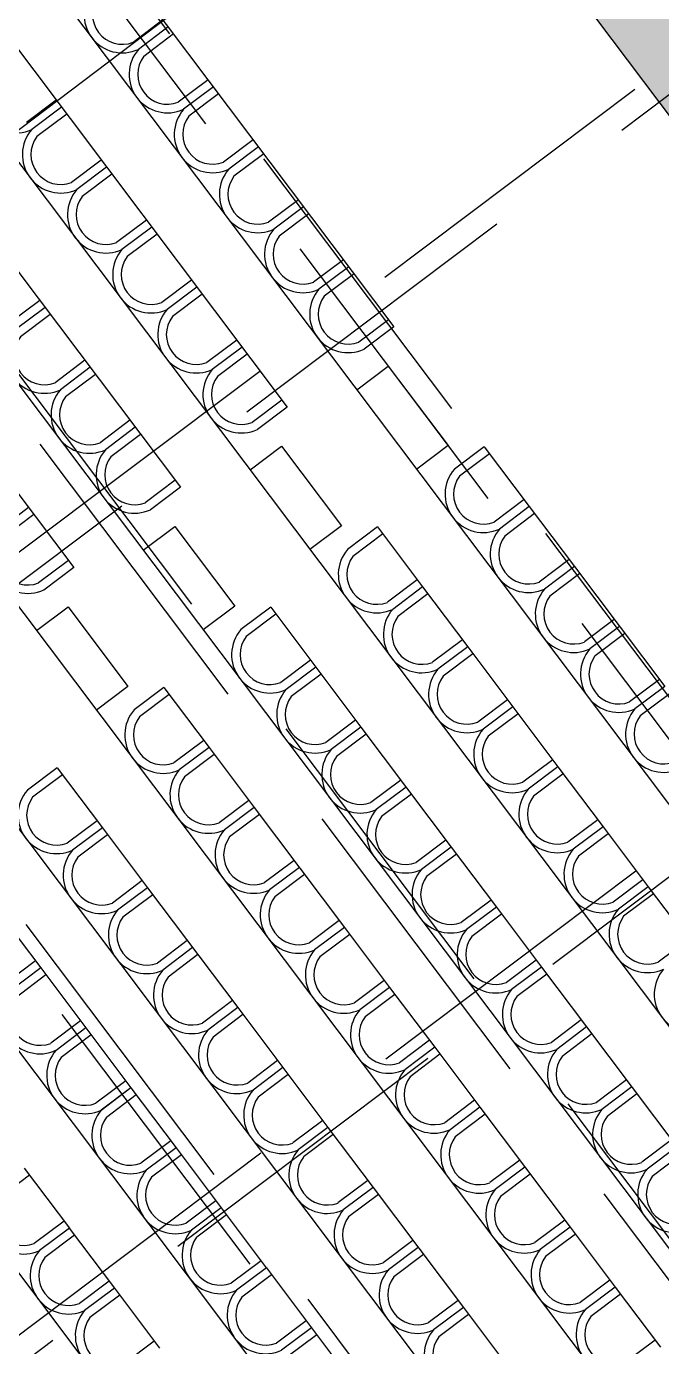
# Model space of a CAD drawing. Header units: millimetres. Extents: x -17017 to 2697, y 1903 to 18260.
# Drawn here: x -16980.066 to -16979.051, y 18226.397 to 18228.508 of the extents above; entities that cross this region are included whole.
import ezdxf

# ---------------------------------------------------------------- set-up
doc = ezdxf.new("R2010")
doc.units = ezdxf.units.MM
doc.linetypes.add('DASHED', pattern=[0.75, 0.5, -0.25])
for name, color, linetype in [('1', 7, 'Continuous'), ('NET 01', 8, 'Continuous'), ('red', 1, 'Continuous')]:
    doc.layers.add(name, color=color, linetype=linetype)

msp = doc.modelspace()

# ---------------------------------------------------------------- hatches: boundary and pattern name
at = {"layer": '1'}
h = msp.add_hatch(dxfattribs=at)
h.set_pattern_fill('AR-CONC', color=256, scale=0.00122, angle=-53.0461)
h.set_pattern_definition([(356.953904, (-17859.29376, 18460.3556), (0.118080316, -0.189306723), [0.023241, -0.255651]), (301.953904, (-17859.29376, 18460.3556), (0.16041764, 0.17448658), [0.0185928, -0.20452151]), (47.40535, (-17859.28392, 18460.33982), (0.278497947, -0.01482015), [0.01975181, -0.2172701]), (353.138104, (-17859.24423, 18460.39286), (0.15782941, -0.29511704), [0.0348615, -0.3834765]), (43.58946, (-17859.23108, 18460.36827), (0.41534145, -0.0499816), [0.02962773, -0.32590544]), (298.138055, (-17859.24423, 18460.39286), (0.41534145, -0.0499816), [0.02788916, -0.30678087]), (327.953904, (-17859.23798, 18460.35878), (0.011497605, -0.222817153), [0.023241, -0.255651]), (272.953904, (-17859.23798, 18460.35878), (0.224897057, 0.074836633), [0.0185928, -0.2045208]), (18.40535, (-17859.23702, 18460.34021), (0.236394663, -0.14798052), [0.01975181, -0.217269724]), (344.453904, (-17859.29376, 18460.3556), (0.0847001555, 0.0590040615), [0, -0.20204176, 0, -0.2076196, 0, -0.2052955]), (314.453904, (-17859.29376, 18460.3556), (0.146676176, 0.008331254), [0, -0.11837416, 0, -0.19739356, 0, -0.0782447]), (274.453904, (-17859.3353, 18460.41082), (0.093861139, -0.13639239), [0, -0.07747, 0, -0.2417064, 0, -0.3207258]), (264.453904, (-17859.35393, 18460.43558), (0.133431357, -0.12576639), [0, -0.100711, 0, -0.16051784, 0, -0.2277618])])
h.paths.add_polyline_path([(-16981.2927, 18232.094), (-16981.3529, 18232.1739), (-16981.7045, 18231.9094), (-16978.5878, 18227.7665), (-16978.5079, 18227.8266), (-16981.5644, 18231.8896)])
h.paths.add_polyline_path([(-16981.3209, 18232.1979), (-16981.2608, 18232.118), (-16979.3269, 18233.5729), (-16976.2704, 18229.5099), (-16976.1904, 18229.57), (-16979.3071, 18233.7129)])

# ---------------------------------------------------------------- linework, layer by layer
for p, q in [((-16978.5878, 18227.7665), (-16981.7045, 18231.9094)), ((-16982.2734, 18231.5628), (-16978.2286, 18226.1861)), ((-16982.444, 18231.4344), (-16978.3992, 18226.0578)), ((-16982.6147, 18231.306), (-16978.5699, 18225.9294)), ((-16982.7853, 18231.1777), (-16978.7405, 18225.801)), ((-16982.956, 18231.0493), (-16978.9111, 18225.6727)), ((-16983.1266, 18230.9209), (-16979.0818, 18225.5443)), ((-16983.2972, 18230.7926), (-16979.2524, 18225.4159)), ((-16980.056, 18228.7948), (-16979.4788, 18228.0276)), ((-16980.2266, 18228.6664), (-16979.6495, 18227.8992)), ((-16980.3972, 18228.538), (-16979.8201, 18227.7709)), ((-16979.848, 18228.5183), (-16979.8956, 18228.4824)), ((-16979.8395, 18228.5071), (-16979.8872, 18228.4712)), ((-16979.8395, 18228.5071), (-16979.8872, 18228.4712)), ((-16979.8311, 18228.4959), (-16979.8788, 18228.46)), ((-16979.7758, 18228.4224), (-16979.8235, 18228.3865)), ((-16980.5679, 18228.4097), (-16979.9907, 18227.6425)), ((-16979.7674, 18228.4112), (-16979.815, 18228.3753)), ((-16979.7674, 18228.4112), (-16979.815, 18228.3753)), ((-16979.759, 18228.4), (-16979.8066, 18228.3641)), ((-16980.0186, 18228.3899), (-16980.0663, 18228.3541)), ((-16980.0102, 18228.3787), (-16980.0578, 18228.3429)), ((-16980.0102, 18228.3787), (-16980.0578, 18228.3429)), ((-16980.0017, 18228.3675), (-16980.0494, 18228.3316)), ((-16979.7037, 18228.3265), (-16979.7513, 18228.2906)), ((-16979.6952, 18228.3153), (-16979.7429, 18228.2794)), ((-16979.9465, 18228.294), (-16979.9941, 18228.2582)), ((-16979.6868, 18228.3041), (-16979.7345, 18228.2682)), ((-16979.938, 18228.2828), (-16979.9857, 18228.247)), ((-16979.938, 18228.2828), (-16979.9857, 18228.247)), ((-16979.9296, 18228.2716), (-16979.9772, 18228.2357)), ((-16979.6315, 18228.2306), (-16979.6792, 18228.1947)), ((-16979.6231, 18228.2194), (-16979.6708, 18228.1835)), ((-16979.6231, 18228.2194), (-16979.6708, 18228.1835)), ((-16979.8743, 18228.1981), (-16979.922, 18228.1623)), ((-16979.6147, 18228.2082), (-16979.6623, 18228.1723)), ((-16979.8659, 18228.1869), (-16979.9135, 18228.1511)), ((-16979.8574, 18228.1757), (-16979.9051, 18228.1399)), ((-16979.5594, 18228.1347), (-16979.6071, 18228.0989)), ((-16979.551, 18228.1235), (-16979.5986, 18228.0876)), ((-16979.551, 18228.1235), (-16979.5986, 18228.0876)), ((-16979.5425, 18228.1123), (-16979.5902, 18228.0764)), ((-16979.8022, 18228.1022), (-16979.8498, 18228.0664)), ((-16979.7937, 18228.091), (-16979.8414, 18228.0552)), ((-16979.7937, 18228.091), (-16979.8414, 18228.0552)), ((-16980.045, 18228.0698), (-16980.0926, 18228.0339)), ((-16979.7853, 18228.0798), (-16979.833, 18228.044)), ((-16980.0365, 18228.0586), (-16980.0842, 18228.0227)), ((-16980.0281, 18228.0473), (-16980.0757, 18228.0115)), ((-16979.4873, 18228.0388), (-16979.5349, 18228.003)), ((-16979.4788, 18228.0276), (-16979.5265, 18227.9917)), ((-16979.4788, 18228.0276), (-16979.4788, 18228.0276)), ((-16979.73, 18228.0063), (-16979.7777, 18227.9705)), ((-16979.7216, 18227.9951), (-16979.7693, 18227.9593)), ((-16979.7216, 18227.9951), (-16979.7693, 18227.9593)), ((-16979.7132, 18227.9839), (-16979.7608, 18227.9481)), ((-16979.9728, 18227.9739), (-16980.0205, 18227.938)), ((-16979.9644, 18227.9627), (-16980.012, 18227.9268)), ((-16979.9644, 18227.9627), (-16980.012, 18227.9268)), ((-16979.9559, 18227.9514), (-16980.0036, 18227.9156)), ((-16979.6579, 18227.9104), (-16979.7055, 18227.8746)), ((-16979.6494, 18227.8992), (-16979.6971, 18227.8634)), ((-16979.9007, 18227.878), (-16979.9483, 18227.8421)), ((-16979.8922, 18227.8668), (-16979.9399, 18227.8309)), ((-16979.8922, 18227.8668), (-16979.9399, 18227.8309)), ((-16979.8838, 18227.8555), (-16979.9315, 18227.8197)), ((-16979.3345, 18227.8358), (-16979.3822, 18227.8)), ((-16979.3345, 18227.8358), (-16979.2624, 18227.7399)), ((-16979.3261, 18227.8246), (-16979.3738, 18227.7888)), ((-16979.8285, 18227.7821), (-16979.8762, 18227.7462)), ((-16979.8201, 18227.7709), (-16979.8678, 18227.735)), ((-16979.2708, 18227.7511), (-16979.3185, 18227.7153)), ((-16980.0629, 18227.7384), (-16980.1105, 18227.7025)), ((-16980.0629, 18227.7384), (-16980.1105, 18227.7025)), ((-16980.0544, 18227.7272), (-16980.1021, 18227.6913)), ((-16979.2624, 18227.7399), (-16979.3101, 18227.7041)), ((-16979.2624, 18227.7399), (-16979.31, 18227.7041)), ((-16979.254, 18227.7287), (-16979.3016, 18227.6929)), ((-16979.2624, 18227.7399), (-16979.1903, 18227.644)), ((-16979.5052, 18227.7075), (-16979.5528, 18227.6716)), ((-16979.5052, 18227.7075), (-16979.433, 18227.6116)), ((-16979.4967, 18227.6962), (-16979.5444, 18227.6604)), ((-16979.9992, 18227.6537), (-16980.0468, 18227.6179)), ((-16979.9907, 18227.6425), (-16980.0384, 18227.6066)), ((-16979.1987, 18227.6552), (-16979.2464, 18227.6194)), ((-16979.1903, 18227.644), (-16979.2379, 18227.6082)), ((-16979.1902, 18227.644), (-16979.2379, 18227.6082)), ((-16979.1903, 18227.644), (-16979.046, 18227.4522)), ((-16979.4415, 18227.6228), (-16979.4891, 18227.5869)), ((-16979.1818, 18227.6328), (-16979.2295, 18227.597)), ((-16979.433, 18227.6116), (-16979.4807, 18227.5757)), ((-16979.433, 18227.6116), (-16979.4807, 18227.5757)), ((-16979.4246, 18227.6003), (-16979.4723, 18227.5645)), ((-16979.433, 18227.6115), (-16979.3609, 18227.5157)), ((-16979.6758, 18227.5791), (-16979.7235, 18227.5432)), ((-16979.6758, 18227.5791), (-16979.6037, 18227.4832)), ((-16979.6674, 18227.5679), (-16979.715, 18227.532)), ((-16979.1265, 18227.5593), (-16979.1742, 18227.5235)), ((-16979.1181, 18227.5481), (-16979.1658, 18227.5123)), ((-16979.1181, 18227.5481), (-16979.1658, 18227.5123)), ((-16979.1097, 18227.5369), (-16979.1573, 18227.5011)), ((-16979.3693, 18227.5269), (-16979.417, 18227.491)), ((-16979.3609, 18227.5157), (-16979.4086, 18227.4798)), ((-16979.3609, 18227.5157), (-16979.4085, 18227.4798)), ((-16979.3609, 18227.5157), (-16979.2166, 18227.3239)), ((-16979.6121, 18227.4944), (-16979.6598, 18227.4585)), ((-16979.3525, 18227.5045), (-16979.4001, 18227.4686)), ((-16979.6037, 18227.4832), (-16979.6513, 18227.4473)), ((-16979.6037, 18227.4832), (-16979.6513, 18227.4473)), ((-16979.5952, 18227.472), (-16979.6429, 18227.4361)), ((-16979.6037, 18227.4832), (-16979.5315, 18227.3873)), ((-16979.8464, 18227.4507), (-16979.8941, 18227.4149)), ((-16979.8464, 18227.4507), (-16979.7743, 18227.3548)), ((-16979.0544, 18227.4635), (-16979.1021, 18227.4276)), ((-16979.046, 18227.4522), (-16979.0936, 18227.4164)), ((-16979.046, 18227.4522), (-16979.0936, 18227.4164)), ((-16979.838, 18227.4395), (-16979.8857, 18227.4037)), ((-16979.2972, 18227.431), (-16979.3448, 18227.3951)), ((-16979.0375, 18227.441), (-16979.0852, 18227.4052)), ((-16979.2887, 18227.4198), (-16979.3364, 18227.3839)), ((-16979.2887, 18227.4198), (-16979.3364, 18227.3839)), ((-16979.2803, 18227.4086), (-16979.328, 18227.3727)), ((-16979.54, 18227.3985), (-16979.5876, 18227.3626)), ((-16979.5315, 18227.3873), (-16979.5792, 18227.3514)), ((-16979.5315, 18227.3873), (-16979.5792, 18227.3514)), ((-16979.5315, 18227.3873), (-16979.3872, 18227.1955)), ((-16979.7827, 18227.366), (-16979.8304, 18227.3302)), ((-16979.5231, 18227.3761), (-16979.5707, 18227.3402)), ((-16979.7743, 18227.3548), (-16979.822, 18227.319)), ((-16979.7743, 18227.3548), (-16979.822, 18227.319)), ((-16979.7659, 18227.3436), (-16979.8135, 18227.3078)), ((-16979.7743, 18227.3548), (-16979.7022, 18227.2589)), ((-16980.0171, 18227.3224), (-16980.0647, 18227.2865)), ((-16980.0171, 18227.3223), (-16979.9449, 18227.2265)), ((-16979.225, 18227.3351), (-16979.2727, 18227.2992)), ((-16979.2166, 18227.3239), (-16979.2643, 18227.288)), ((-16979.2166, 18227.3239), (-16979.2643, 18227.288)), ((-16979.2166, 18227.3239), (-16979.1445, 18227.228)), ((-16980.0086, 18227.3111), (-16980.0563, 18227.2753)), ((-16979.4678, 18227.3026), (-16979.5155, 18227.2668)), ((-16979.2082, 18227.3127), (-16979.2558, 18227.2768)), ((-16979.4594, 18227.2914), (-16979.507, 18227.2555)), ((-16979.4594, 18227.2914), (-16979.507, 18227.2555)), ((-16979.4509, 18227.2802), (-16979.4986, 18227.2443)), ((-16979.7106, 18227.2701), (-16979.7583, 18227.2343)), ((-16979.7022, 18227.2589), (-16979.7498, 18227.2231)), ((-16979.7021, 18227.2589), (-16979.7498, 18227.2231)), ((-16979.7022, 18227.2589), (-16979.5579, 18227.0671)), ((-16979.9534, 18227.2377), (-16980.001, 18227.2018)), ((-16979.6937, 18227.2477), (-16979.7414, 18227.2119)), ((-16979.1529, 18227.2392), (-16979.2006, 18227.2033)), ((-16979.9449, 18227.2265), (-16979.9926, 18227.1906)), ((-16979.9449, 18227.2265), (-16979.9926, 18227.1906)), ((-16979.9449, 18227.2264), (-16979.8728, 18227.1306)), ((-16979.1445, 18227.228), (-16979.1921, 18227.1921)), ((-16979.1445, 18227.228), (-16979.1921, 18227.1921)), ((-16979.1361, 18227.2168), (-16979.1837, 18227.1809)), ((-16979.1445, 18227.228), (-16979.0723, 18227.1321)), ((-16979.9365, 18227.2152), (-16979.9842, 18227.1794)), ((-16979.3957, 18227.2067), (-16979.4433, 18227.1709)), ((-16979.3872, 18227.1955), (-16979.4349, 18227.1597)), ((-16979.3872, 18227.1955), (-16979.4349, 18227.1596)), ((-16979.3873, 18227.1955), (-16979.3151, 18227.0996)), ((-16979.6384, 18227.1742), (-16979.6861, 18227.1384)), ((-16979.3788, 18227.1843), (-16979.4265, 18227.1484)), ((-16979.63, 18227.163), (-16979.6777, 18227.1272)), ((-16979.63, 18227.163), (-16979.6777, 18227.1272)), ((-16979.8812, 18227.1418), (-16979.9289, 18227.1059)), ((-16979.6216, 18227.1518), (-16979.6692, 18227.116)), ((-16979.0808, 18227.1433), (-16979.1284, 18227.1074)), ((-16979.0723, 18227.1321), (-16979.12, 18227.0962)), ((-16979.0723, 18227.1321), (-16979.12, 18227.0962)), ((-16979.0724, 18227.1321), (-16979.0002, 18227.0362)), ((-16979.8728, 18227.1306), (-16979.9205, 18227.0947)), ((-16979.8728, 18227.1306), (-16979.9204, 18227.0947)), ((-16979.8644, 18227.1193), (-16979.912, 18227.0835)), ((-16979.8728, 18227.1306), (-16979.7285, 18226.9388)), ((-16979.3235, 18227.1108), (-16979.3712, 18227.075)), ((-16979.0639, 18227.1208), (-16979.1116, 18227.085)), ((-16980.1156, 18227.0981), (-16980.0434, 18227.0022)), ((-16979.3151, 18227.0996), (-16979.3628, 18227.0638)), ((-16979.3151, 18227.0996), (-16979.3628, 18227.0637)), ((-16979.3151, 18227.0996), (-16979.243, 18227.0037)), ((-16979.5663, 18227.0783), (-16979.614, 18227.0425)), ((-16979.3067, 18227.0884), (-16979.3543, 18227.0525)), ((-16979.5579, 18227.0671), (-16979.6055, 18227.0313)), ((-16979.5579, 18227.0671), (-16979.6055, 18227.0313)), ((-16979.5495, 18227.0559), (-16979.5971, 18227.0201)), ((-16979.5579, 18227.0671), (-16979.4857, 18226.9712)), ((-16979.0086, 18227.0474), (-16979.0563, 18227.0115)), ((-16979.8091, 18227.0459), (-16979.8567, 18227.01)), ((-16979.8006, 18227.0347), (-16979.8483, 18226.9988)), ((-16979.8006, 18227.0347), (-16979.8483, 18226.9988)), ((-16980.0519, 18227.0134), (-16980.0995, 18226.9775)), ((-16979.7922, 18227.0235), (-16979.8399, 18226.9876)), ((-16979.2514, 18227.0149), (-16979.2991, 18226.9791)), ((-16980.0434, 18227.0022), (-16980.0911, 18226.9663)), ((-16980.0434, 18227.0022), (-16980.0911, 18226.9663)), ((-16980.035, 18226.991), (-16980.0826, 18226.9551)), ((-16980.0434, 18227.0022), (-16979.8991, 18226.8104)), ((-16979.243, 18227.0037), (-16979.2906, 18226.9678)), ((-16979.243, 18227.0037), (-16979.2906, 18226.9678)), ((-16979.2346, 18226.9925), (-16979.2822, 18226.9566)), ((-16979.243, 18227.0037), (-16979.1709, 18226.9078)), ((-16979.4942, 18226.9824), (-16979.5418, 18226.9466)), ((-16979.4857, 18226.9712), (-16979.5334, 18226.9354)), ((-16979.4857, 18226.9712), (-16979.5334, 18226.9354)), ((-16979.4858, 18226.9712), (-16979.4136, 18226.8753)), ((-16979.7369, 18226.95), (-16979.7846, 18226.9141)), ((-16979.4773, 18226.96), (-16979.525, 18226.9242)), ((-16979.7285, 18226.9388), (-16979.7762, 18226.9029)), ((-16979.7285, 18226.9388), (-16979.7762, 18226.9029)), ((-16979.7201, 18226.9276), (-16979.7677, 18226.8917)), ((-16979.7285, 18226.9388), (-16979.6564, 18226.8429)), ((-16979.9797, 18226.9175), (-16980.0274, 18226.8817)), ((-16979.9713, 18226.9063), (-16980.0189, 18226.8704)), ((-16979.9713, 18226.9063), (-16980.0189, 18226.8704)), ((-16979.1793, 18226.919), (-16979.2269, 18226.8832)), ((-16979.1708, 18226.9078), (-16979.2185, 18226.8719)), ((-16979.1708, 18226.9078), (-16979.2185, 18226.872)), ((-16979.1708, 18226.9078), (-16979.0266, 18226.716)), ((-16979.9629, 18226.8951), (-16980.0105, 18226.8592)), ((-16979.422, 18226.8865), (-16979.4697, 18226.8507)), ((-16979.1624, 18226.8966), (-16979.2101, 18226.8607)), ((-16979.4136, 18226.8753), (-16979.4613, 18226.8395)), ((-16979.4136, 18226.8753), (-16979.4613, 18226.8395)), ((-16979.4052, 18226.8641), (-16979.4528, 18226.8283)), ((-16979.4136, 18226.8753), (-16979.3415, 18226.7794)), ((-16979.6648, 18226.8541), (-16979.7125, 18226.8182)), ((-16979.6564, 18226.8429), (-16979.704, 18226.807)), ((-16979.6564, 18226.8429), (-16979.704, 18226.807)), ((-16979.6564, 18226.8429), (-16979.5842, 18226.747)), ((-16979.9076, 18226.8216), (-16979.9552, 18226.7858)), ((-16979.648, 18226.8316), (-16979.6956, 18226.7958)), ((-16979.1071, 18226.8231), (-16979.1548, 18226.7873)), ((-16979.8991, 18226.8104), (-16979.9468, 18226.7746)), ((-16979.8991, 18226.8104), (-16979.9468, 18226.7745)), ((-16979.8907, 18226.7992), (-16979.9384, 18226.7633)), ((-16979.8992, 18226.8104), (-16979.827, 18226.7145)), ((-16979.0987, 18226.8119), (-16979.1464, 18226.7761)), ((-16979.0987, 18226.8119), (-16979.1464, 18226.7761)), ((-16979.0903, 18226.8007), (-16979.1379, 18226.7649)), ((-16979.3499, 18226.7906), (-16979.3976, 18226.7548)), ((-16979.3415, 18226.7794), (-16979.3891, 18226.7436)), ((-16979.3415, 18226.7794), (-16979.3891, 18226.7436)), ((-16979.3415, 18226.7794), (-16979.1972, 18226.5877)), ((-16979.5927, 18226.7582), (-16979.6403, 18226.7223)), ((-16979.333, 18226.7682), (-16979.3807, 18226.7324)), ((-16979.5842, 18226.747), (-16979.6319, 18226.7111)), ((-16979.5842, 18226.747), (-16979.6319, 18226.7111)), ((-16979.5758, 18226.7357), (-16979.6235, 18226.6999)), ((-16979.5843, 18226.747), (-16979.5121, 18226.6511)), ((-16979.8354, 18226.7257), (-16979.8831, 18226.6899)), ((-16979.827, 18226.7145), (-16979.8747, 18226.6787)), ((-16979.827, 18226.7145), (-16979.8747, 18226.6786)), ((-16979.827, 18226.7145), (-16979.7549, 18226.6186)), ((-16979.035, 18226.7272), (-16979.0826, 18226.6914)), ((-16979.0265, 18226.716), (-16979.0742, 18226.6802)), ((-16979.0266, 18226.716), (-16979.0742, 18226.6802)), ((-16979.8186, 18226.7033), (-16979.8662, 18226.6674)), ((-16979.2778, 18226.6948), (-16979.3254, 18226.6589)), ((-16979.0181, 18226.7048), (-16979.0658, 18226.6689)), ((-16980.0614, 18226.6708), (-16980.109, 18226.635)), ((-16980.0698, 18226.682), (-16979.9976, 18226.5861)), ((-16979.2693, 18226.6836), (-16979.317, 18226.6477)), ((-16979.2693, 18226.6836), (-16979.317, 18226.6477)), ((-16979.2609, 18226.6723), (-16979.3086, 18226.6365)), ((-16979.5206, 18226.6623), (-16979.5682, 18226.6264)), ((-16979.5121, 18226.6511), (-16979.5598, 18226.6152)), ((-16979.5121, 18226.6511), (-16979.5598, 18226.6152)), ((-16979.5121, 18226.6511), (-16979.3678, 18226.4593)), ((-16979.7633, 18226.6298), (-16979.811, 18226.594)), ((-16979.5037, 18226.6399), (-16979.5513, 18226.604)), ((-16979.7549, 18226.6186), (-16979.8026, 18226.5827)), ((-16979.7549, 18226.6186), (-16979.8025, 18226.5827)), ((-16979.7465, 18226.6074), (-16979.7941, 18226.5715)), ((-16979.7549, 18226.6186), (-16979.6828, 18226.5227)), ((-16980.0061, 18226.5973), (-16980.0537, 18226.5615)), ((-16979.9976, 18226.5861), (-16980.0453, 18226.5503)), ((-16979.9976, 18226.5861), (-16980.0453, 18226.5503)), ((-16979.9977, 18226.5861), (-16979.9255, 18226.4902)), ((-16979.2056, 18226.5989), (-16979.2533, 18226.563)), ((-16979.1972, 18226.5877), (-16979.2449, 18226.5518)), ((-16979.1972, 18226.5877), (-16979.2448, 18226.5518)), ((-16979.1972, 18226.5876), (-16979.1251, 18226.4917)), ((-16979.9892, 18226.5749), (-16980.0369, 18226.5391)), ((-16979.4484, 18226.5664), (-16979.4961, 18226.5305)), ((-16979.1888, 18226.5764), (-16979.2364, 18226.5406)), ((-16979.44, 18226.5552), (-16979.4876, 18226.5193)), ((-16979.44, 18226.5552), (-16979.4876, 18226.5193)), ((-16979.4315, 18226.544), (-16979.4792, 18226.5081)), ((-16979.6912, 18226.5339), (-16979.7388, 18226.4981)), ((-16979.6827, 18226.5227), (-16979.7304, 18226.4868)), ((-16979.6827, 18226.5227), (-16979.7304, 18226.4869)), ((-16979.6827, 18226.5227), (-16979.5385, 18226.3309)), ((-16979.934, 18226.5014), (-16979.9816, 18226.4656)), ((-16979.6743, 18226.5115), (-16979.722, 18226.4756)), ((-16979.1335, 18226.503), (-16979.1812, 18226.4671)), ((-16979.9255, 18226.4902), (-16979.9732, 18226.4544)), ((-16979.9255, 18226.4902), (-16979.9732, 18226.4544)), ((-16979.9171, 18226.479), (-16979.9648, 18226.4432)), ((-16979.9255, 18226.4902), (-16979.8534, 18226.3943)), ((-16979.1251, 18226.4918), (-16979.1727, 18226.4559)), ((-16979.125, 18226.4918), (-16979.1727, 18226.4559)), ((-16979.1166, 18226.4805), (-16979.1643, 18226.4447)), ((-16979.1251, 18226.4918), (-16979.0529, 18226.3959)), ((-16979.3763, 18226.4705), (-16979.4239, 18226.4346)), ((-16979.3678, 18226.4593), (-16979.4155, 18226.4234)), ((-16979.3678, 18226.4593), (-16979.4155, 18226.4234)), ((-16979.3678, 18226.4593), (-16979.2957, 18226.3634)), ((-16979.619, 18226.438), (-16979.6667, 18226.4022)), ((-16979.3594, 18226.4481), (-16979.4071, 18226.4122)), ((-16979.6106, 18226.4268), (-16979.6583, 18226.391)), ((-16979.6106, 18226.4268), (-16979.6583, 18226.391)), ((-16979.6022, 18226.4156), (-16979.6498, 18226.3797)), ((-16979.8618, 18226.4055), (-16979.9095, 18226.3697)), ((-16979.0613, 18226.4071), (-16979.109, 18226.3712))]:
    msp.add_line(p, q, dxfattribs=at)
for points in [[(-16979.5382, 18227.9269), (-16979.4878, 18227.9648), (-16979.392, 18227.8375), (-16979.4424, 18227.7996)], [(-16979.7088, 18227.7986), (-16979.6585, 18227.8365), (-16979.5627, 18227.7091), (-16979.613, 18227.6712)], [(-16979.8795, 18227.6702), (-16979.8291, 18227.7081), (-16979.7333, 18227.5807), (-16979.7837, 18227.5428)], [(-16980.0501, 18227.5418), (-16979.9997, 18227.5797), (-16979.9039, 18227.4524), (-16979.9543, 18227.4145)]]:
    msp.add_lwpolyline(points, dxfattribs=at)
for centre, radius, start, end in [((-16979.9128, 18228.527), 0.0614, 139.2552, 294.6526), ((-16979.9126, 18228.5272), 0.0479, 143.0749, 290.8329), ((-16979.8407, 18228.4311), 0.0614, 139.2552, 294.6526), ((-16979.8405, 18228.4313), 0.0479, 143.0749, 290.8329), ((-16980.0834, 18228.3987), 0.0614, 139.2552, 294.6526), ((-16979.7685, 18228.3352), 0.0614, 139.2552, 294.6526), ((-16979.7684, 18228.3354), 0.0479, 143.0749, 290.8329), ((-16980.0113, 18228.3028), 0.0614, 139.2552, 294.6526), ((-16980.0111, 18228.3029), 0.0479, 143.0749, 290.8329), ((-16979.6964, 18228.2393), 0.0614, 139.2552, 294.6526), ((-16979.6962, 18228.2395), 0.0479, 143.0749, 290.8329), ((-16979.9392, 18228.2069), 0.0614, 139.2552, 294.6526), ((-16979.939, 18228.207), 0.0479, 143.0749, 290.8329), ((-16979.6242, 18228.1435), 0.0614, 139.2552, 294.6526), ((-16979.6241, 18228.1436), 0.0479, 143.0749, 290.8329), ((-16979.867, 18228.111), 0.0614, 139.2552, 294.6526), ((-16979.8668, 18228.1111), 0.0479, 143.0749, 290.8329), ((-16979.5521, 18228.0476), 0.0614, 139.2552, 294.6526), ((-16979.5519, 18228.0477), 0.0479, 143.0749, 290.8329), ((-16979.7949, 18228.0151), 0.0614, 139.2552, 294.6526), ((-16979.7947, 18228.0152), 0.0479, 143.0749, 290.8329), ((-16980.0376, 18227.9826), 0.0614, 139.2552, 294.6526), ((-16980.0375, 18227.9827), 0.0479, 143.0749, 290.8329), ((-16979.7227, 18227.9192), 0.0614, 139.2552, 294.6526), ((-16979.7226, 18227.9193), 0.0479, 143.0749, 290.8329), ((-16979.9655, 18227.8867), 0.0614, 139.2552, 294.6526), ((-16979.9653, 18227.8868), 0.0479, 143.0749, 290.8329), ((-16979.8934, 18227.7908), 0.0614, 139.2552, 294.6526), ((-16979.8932, 18227.7909), 0.0479, 143.0749, 290.8329), ((-16979.3357, 18227.7599), 0.0614, 139.2552, 294.6526), ((-16979.3355, 18227.76), 0.0479, 143.0749, 290.8329), ((-16980.064, 18227.6625), 0.0614, 139.2552, 294.6526), ((-16979.2635, 18227.664), 0.0614, 139.2552, 294.6526), ((-16980.0638, 18227.6626), 0.0479, 143.0749, 290.8329), ((-16979.2634, 18227.6641), 0.0479, 143.0749, 290.8329), ((-16979.5063, 18227.6315), 0.0614, 139.2552, 294.6526), ((-16979.5061, 18227.6316), 0.0479, 143.0749, 290.8329), ((-16979.1914, 18227.5681), 0.0614, 139.2552, 294.6526), ((-16979.1912, 18227.5682), 0.0479, 143.0749, 290.8329), ((-16979.4342, 18227.5356), 0.0614, 139.2552, 294.6526), ((-16979.434, 18227.5357), 0.0479, 143.0749, 290.8329), ((-16979.6769, 18227.5032), 0.0614, 139.2552, 294.6526), ((-16979.6768, 18227.5033), 0.0479, 143.0749, 290.8329), ((-16979.1192, 18227.4722), 0.0614, 139.2552, 294.6526), ((-16979.1191, 18227.4723), 0.0479, 143.0749, 290.8329), ((-16979.362, 18227.4397), 0.0614, 139.2552, 294.6526), ((-16979.3619, 18227.4399), 0.0479, 143.0749, 290.8329), ((-16979.6048, 18227.4072), 0.0614, 139.2552, 294.6526), ((-16979.6046, 18227.4074), 0.0479, 143.0749, 290.8329), ((-16979.8476, 18227.3748), 0.0614, 139.2552, 294.6526), ((-16979.0471, 18227.3763), 0.0614, 139.2552, 294.6526), ((-16979.8474, 18227.3749), 0.0479, 143.0749, 290.8329), ((-16979.0469, 18227.3764), 0.0479, 143.0749, 290.8329), ((-16979.2899, 18227.3438), 0.0614, 139.2552, 294.6526), ((-16979.2897, 18227.344), 0.0479, 143.0749, 290.8329), ((-16979.5327, 18227.3114), 0.0614, 139.2552, 294.6526), ((-16979.5325, 18227.3115), 0.0479, 143.0749, 290.8329), ((-16979.7754, 18227.2789), 0.0614, 139.2552, 294.6526), ((-16979.7753, 18227.279), 0.0479, 143.0749, 290.8329), ((-16980.0182, 18227.2464), 0.0614, 139.2552, 294.6526), ((-16979.2177, 18227.2479), 0.0614, 139.2552, 294.6526), ((-16980.018, 18227.2465), 0.0479, 143.0749, 290.8329), ((-16979.2176, 18227.2481), 0.0479, 143.0749, 290.8329), ((-16979.4605, 18227.2155), 0.0614, 139.2552, 294.6526), ((-16979.4603, 18227.2156), 0.0479, 143.0749, 290.8329), ((-16979.7033, 18227.183), 0.0614, 139.2552, 294.6526), ((-16979.7031, 18227.1831), 0.0479, 143.0749, 290.8329), ((-16979.9461, 18227.1505), 0.0614, 139.2552, 294.6526), ((-16979.9459, 18227.1506), 0.0479, 143.0749, 290.8329), ((-16979.1456, 18227.152), 0.0614, 139.2552, 294.6526), ((-16979.1455, 18227.1522), 0.0479, 143.0749, 290.8329), ((-16979.3884, 18227.1196), 0.0614, 139.2552, 294.6526), ((-16979.3882, 18227.1197), 0.0479, 143.0749, 290.8329), ((-16979.6311, 18227.0871), 0.0614, 139.2552, 294.6526), ((-16979.631, 18227.0872), 0.0479, 143.0749, 290.8329), ((-16979.8739, 18227.0546), 0.0614, 139.2552, 294.6526), ((-16979.0735, 18227.0561), 0.0614, 139.2552, 294.6526), ((-16979.8738, 18227.0547), 0.0479, 143.0749, 290.8329), ((-16979.0733, 18227.0562), 0.0479, 143.0749, 290.8329), ((-16979.3163, 18227.0237), 0.0614, 139.2552, 294.6526), ((-16979.3161, 18227.0238), 0.0479, 143.0749, 290.8329), ((-16979.559, 18226.9912), 0.0614, 139.2552, 294.6526), ((-16979.5589, 18226.9913), 0.0479, 143.0749, 290.8329), ((-16979.8018, 18226.9587), 0.0614, 139.2552, 294.6526), ((-16979.8016, 18226.9589), 0.0479, 143.0749, 290.8329), ((-16979.0013, 18226.9602), 0.0614, 139.2552, 294.6526), ((-16980.0446, 18226.9263), 0.0614, 139.2552, 294.6526), ((-16979.2441, 18226.9278), 0.0614, 139.2552, 294.6526), ((-16980.0444, 18226.9264), 0.0479, 143.0749, 290.8329), ((-16979.244, 18226.9279), 0.0479, 143.0749, 290.8329), ((-16979.4869, 18226.8953), 0.0614, 139.2552, 294.6526), ((-16979.4867, 18226.8954), 0.0479, 143.0749, 290.8329), ((-16979.7297, 18226.8628), 0.0614, 139.2552, 294.6526), ((-16979.7295, 18226.863), 0.0479, 143.0749, 290.8329), ((-16979.9724, 18226.8304), 0.0614, 139.2552, 294.6526), ((-16979.9723, 18226.8305), 0.0479, 143.0749, 290.8329), ((-16979.172, 18226.8319), 0.0614, 139.2552, 294.6526), ((-16979.1718, 18226.832), 0.0479, 143.0749, 290.8329), ((-16979.4148, 18226.7994), 0.0614, 139.2552, 294.6526), ((-16979.4146, 18226.7995), 0.0479, 143.0749, 290.8329), ((-16979.6575, 18226.7669), 0.0614, 139.2552, 294.6526), ((-16979.6574, 18226.767), 0.0479, 143.0749, 290.8329), ((-16979.9003, 18226.7345), 0.0614, 139.2552, 294.6526), ((-16979.0998, 18226.736), 0.0614, 139.2552, 294.6526), ((-16979.9001, 18226.7346), 0.0479, 143.0749, 290.8329), ((-16979.0997, 18226.7361), 0.0479, 143.0749, 290.8329), ((-16979.3426, 18226.7035), 0.0614, 139.2552, 294.6526), ((-16979.3424, 18226.7036), 0.0479, 143.0749, 290.8329), ((-16979.5854, 18226.671), 0.0614, 139.2552, 294.6526), ((-16979.5852, 18226.6711), 0.0479, 143.0749, 290.8329), ((-16979.8282, 18226.6386), 0.0614, 139.2552, 294.6526), ((-16979.828, 18226.6387), 0.0479, 143.0749, 290.8329), ((-16979.0277, 18226.6401), 0.0614, 139.2552, 294.6526), ((-16979.0275, 18226.6402), 0.0479, 143.0749, 290.8329), ((-16980.0709, 18226.6061), 0.0614, 139.2552, 294.6526), ((-16979.2705, 18226.6076), 0.0614, 139.2552, 294.6526), ((-16980.0708, 18226.6062), 0.0479, 143.0749, 290.8329), ((-16979.2703, 18226.6077), 0.0479, 143.0749, 290.8329), ((-16979.5132, 18226.5751), 0.0614, 139.2552, 294.6526), ((-16979.5131, 18226.5753), 0.0479, 143.0749, 290.8329), ((-16979.756, 18226.5427), 0.0614, 139.2552, 294.6526), ((-16979.7559, 18226.5428), 0.0479, 143.0749, 290.8329), ((-16979.9988, 18226.5102), 0.0614, 139.2552, 294.6526), ((-16979.1983, 18226.5117), 0.0614, 139.2552, 294.6526), ((-16979.1982, 18226.5118), 0.0479, 143.0749, 290.8329), ((-16979.9986, 18226.5103), 0.0479, 143.0749, 290.8329), ((-16979.4411, 18226.4792), 0.0614, 139.2552, 294.6526), ((-16979.4409, 18226.4794), 0.0479, 143.0749, 290.8329), ((-16979.6839, 18226.4468), 0.0614, 139.2552, 294.6526), ((-16979.6837, 18226.4469), 0.0479, 143.0749, 290.8329), ((-16979.9267, 18226.4143), 0.0614, 139.2552, 294.6526), ((-16979.9265, 18226.4144), 0.0479, 143.0749, 290.8329), ((-16979.1262, 18226.4158), 0.0614, 139.2552, 294.6526), ((-16979.126, 18226.4159), 0.0479, 143.0749, 290.8329), ((-16979.369, 18226.3833), 0.0614, 139.2552, 294.6526), ((-16979.3688, 18226.3835), 0.0479, 143.0749, 290.8329)]:
    msp.add_arc(centre, radius, start, end, dxfattribs=at)
at = {"layer": 'NET 01', "linetype": 'ByBlock'}
msp.add_line((-16983.3401, 18225.8753), (-16975.9029, 18231.5023), dxfattribs=at)
at = {"layer": 'red', "linetype": 'DASHED'}
for points in [[(-16982.3925, 18231.8924), (-16977.9438, 18225.9789)], [(-16977.9757, 18225.9548), (-16982.4244, 18231.8683)], [(-16982.808, 18231.5798), (-16978.3593, 18225.6663)], [(-16978.3913, 18225.6422), (-16982.84, 18231.5557)], [(-16983.2235, 18231.2671), (-16978.7749, 18225.3537)], [(-16978.8068, 18225.3296), (-16983.2555, 18231.2431)], [(-16976.3171, 18230.445), (-16981.8671, 18226.2722), (-16981.8912, 18226.3042), (-16976.3412, 18230.477)], [(-16975.8285, 18229.5627), (-16981.2655, 18225.4725), (-16981.2895, 18225.5044), (-16975.8526, 18229.5947)]]:
    msp.add_lwpolyline(points, dxfattribs=at)

doc.saveas('drawing.dxf')
